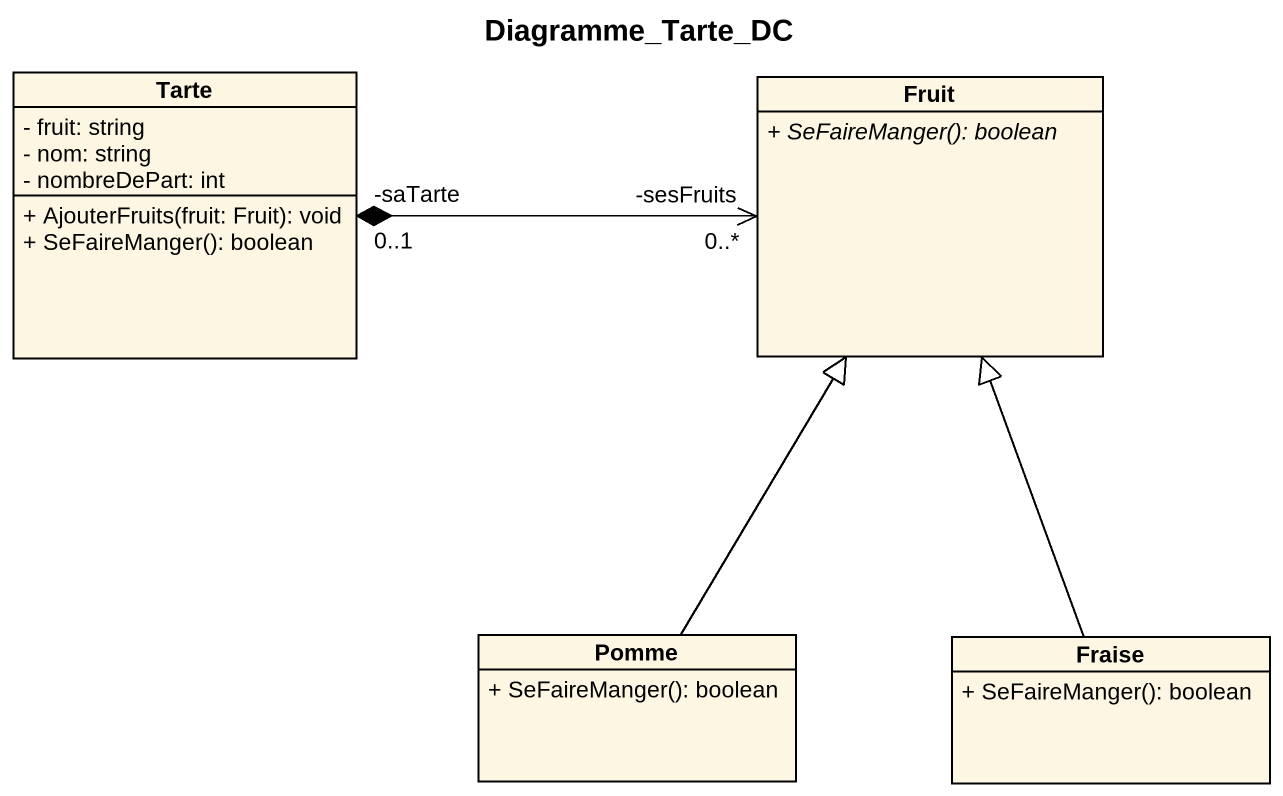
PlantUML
@startuml
title Diagramme_Tarte_DC
hide circle
hide empty members
skinparam classAttributeIconSize 0
class Tarte {
  - fruit: string
  - nom: string
  - nombreDePart: int
  + AjouterFruits(fruit: Fruit): void
  + SeFaireManger(): boolean
}
class Fruit {
  {abstract} + SeFaireManger(): boolean
}
class Pomme {
  + SeFaireManger(): boolean
}
class Fraise {
  + SeFaireManger(): boolean
}
Fruit "-sesFruits\n0..*" <-left-* "-saTarte\n0..1" Tarte
Pomme -up-|> Fruit
Fraise -up-|> Fruit
@enduml
